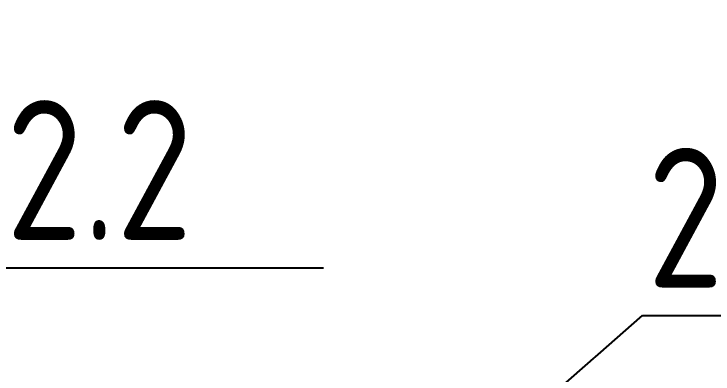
# Model space of a CAD drawing. Header units: millimetres. Extents: x 304092 to 9387535, y -16707 to 344175.
# Drawn here: x 342184 to 343684, y 323537 to 324310 of the extents above; entities that cross this region are included whole.
import ezdxf
from ezdxf import colors
from ezdxf.entities.mleader import LeaderData, LeaderLine
from ezdxf.math import Vec2, Vec3

# ---------------------------------------------------------------- set-up
doc = ezdxf.new("R2010")
doc.units = ezdxf.units.MM
doc.styles.get("Standard").update_dxf_attribs({"font": 'GOST.TTF'})

msp = doc.modelspace()

# ---------------------------------------------------------------- leaders
at = {"lineweight": 9}
ml = msp.add_multileader_mtext('Standard', dxfattribs=at)
ml.set_content('ТК-шкаф', color=256)
ml.set_leader_properties()
ml.build(insert=Vec2(0, 0))
ml.multileader.update_dxf_attribs({"text_left_attachment_type": 6, "text_right_attachment_type": 6, "arrow_head_size": 250})
ctx = ml.context
ctx.base_point, ctx.char_height, ctx.arrow_head_size, ctx.plane_origin = Vec3(341372.4, 324944.6, 0), 350, 250, Vec3(340904.5, 324128.9, 0)
ctx.left_attachment, ctx.right_attachment = 6, 6
notes = []
notes.append((ctx, [(0, (1, 1, 0), (341364.4, 324944.6, 0), (1, 0), 8, [(0, [(340775.2, 322656.8, 0)], 0, [])])]))
ctx.mtext.insert, ctx.mtext.flow_direction = Vec3(341374.4, 325394.4, 0), 5
ctx.mtext.has_bg_fill, ctx.mtext.bg_color, ctx.mtext.bg_scale_factor, ctx.mtext.bg_transparency, ctx.mtext.use_window_bg_color = 1, -1027028792, 1.5, 0, 1
for ctx, leaders in notes:
    for number, flags, end, landing, length, lines in leaders:
        leader = LeaderData()
        leader.index, (leader.has_last_leader_line, leader.has_dogleg_vector, leader.attachment_direction) = number, flags
        leader.last_leader_point, leader.dogleg_vector, leader.dogleg_length = Vec3(end), Vec3(landing), length
        for number, points, colour, breaks in lines:
            line = LeaderLine()
            line.index, line.vertices, line.color, line.breaks = number, Vec3.list(points), colors.encode_raw_color(colour), breaks
            leader.lines.append(line)
        ctx.leaders.append(leader)

# ---------------------------------------------------------------- next in the draw order: leaders
ml = msp.add_multileader_mtext('Standard', dxfattribs=at)
ml.set_content('2.2.1', color=256)
ml.set_leader_properties()
ml.build(insert=Vec2(0, 0))
ml.multileader.update_dxf_attribs({"text_left_attachment_type": 6, "text_right_attachment_type": 6, "arrow_head_size": 250})
ctx = ml.context
ctx.base_point, ctx.char_height, ctx.arrow_head_size, ctx.plane_origin = Vec3(343540.7, 323662.8), 300, 250, Vec3(342477.2, 324062.2)
ctx.left_attachment, ctx.right_attachment = 6, 6
notes = []
notes.append((ctx, [(0, (1, 1, 0), (343532.7, 323662.8), (1, 0), 8, [(0, [(342574.7, 322822)], 0, [])])]))
ctx.mtext.insert, ctx.mtext.flow_direction = Vec3(343542.7, 324022.8), 5
ctx.mtext.has_bg_fill, ctx.mtext.bg_color, ctx.mtext.bg_scale_factor, ctx.mtext.bg_transparency, ctx.mtext.use_window_bg_color = 1, -1027028792, 1.5, 0, 1
for ctx, leaders in notes:
    for number, flags, end, landing, length, lines in leaders:
        leader = LeaderData()
        leader.index, (leader.has_last_leader_line, leader.has_dogleg_vector, leader.attachment_direction) = number, flags
        leader.last_leader_point, leader.dogleg_vector, leader.dogleg_length = Vec3(end), Vec3(landing), length
        for number, points, colour, breaks in lines:
            line = LeaderLine()
            line.index, line.vertices, line.color, line.breaks = number, Vec3.list(points), colors.encode_raw_color(colour), breaks
            leader.lines.append(line)
        ctx.leaders.append(leader)

# ---------------------------------------------------------------- next in the draw order: leaders
ml = msp.add_multileader_mtext('Standard', dxfattribs=at)
ml.set_content('2.2.2', color=256)
ml.set_leader_properties()
ml.build(insert=Vec2(0, 0))
ml.multileader.update_dxf_attribs({"text_left_attachment_type": 6, "text_right_attachment_type": 6, "arrow_head_size": 250})
ctx = ml.context
ctx.base_point, ctx.char_height, ctx.arrow_head_size, ctx.plane_origin = Vec3(341928.1, 323765.2), 300, 250, Vec3(341392.6, 324073.2)
ctx.left_attachment, ctx.right_attachment = 6, 6
notes = []
notes.append((ctx, [(0, (1, 1, 0), (341920.1, 323765.2), (1, 0), 8, [(0, [(341490.2, 322833)], 0, [])])]))
ctx.mtext.insert, ctx.mtext.flow_direction = Vec3(341930.1, 324125.2), 5
ctx.mtext.has_bg_fill, ctx.mtext.bg_color, ctx.mtext.bg_scale_factor, ctx.mtext.bg_transparency, ctx.mtext.use_window_bg_color = 1, -1027028792, 1.5, 0, 1
for ctx, leaders in notes:
    for number, flags, end, landing, length, lines in leaders:
        leader = LeaderData()
        leader.index, (leader.has_last_leader_line, leader.has_dogleg_vector, leader.attachment_direction) = number, flags
        leader.last_leader_point, leader.dogleg_vector, leader.dogleg_length = Vec3(end), Vec3(landing), length
        for number, points, colour, breaks in lines:
            line = LeaderLine()
            line.index, line.vertices, line.color, line.breaks = number, Vec3.list(points), colors.encode_raw_color(colour), breaks
            leader.lines.append(line)
        ctx.leaders.append(leader)

doc.saveas('drawing.dxf')
